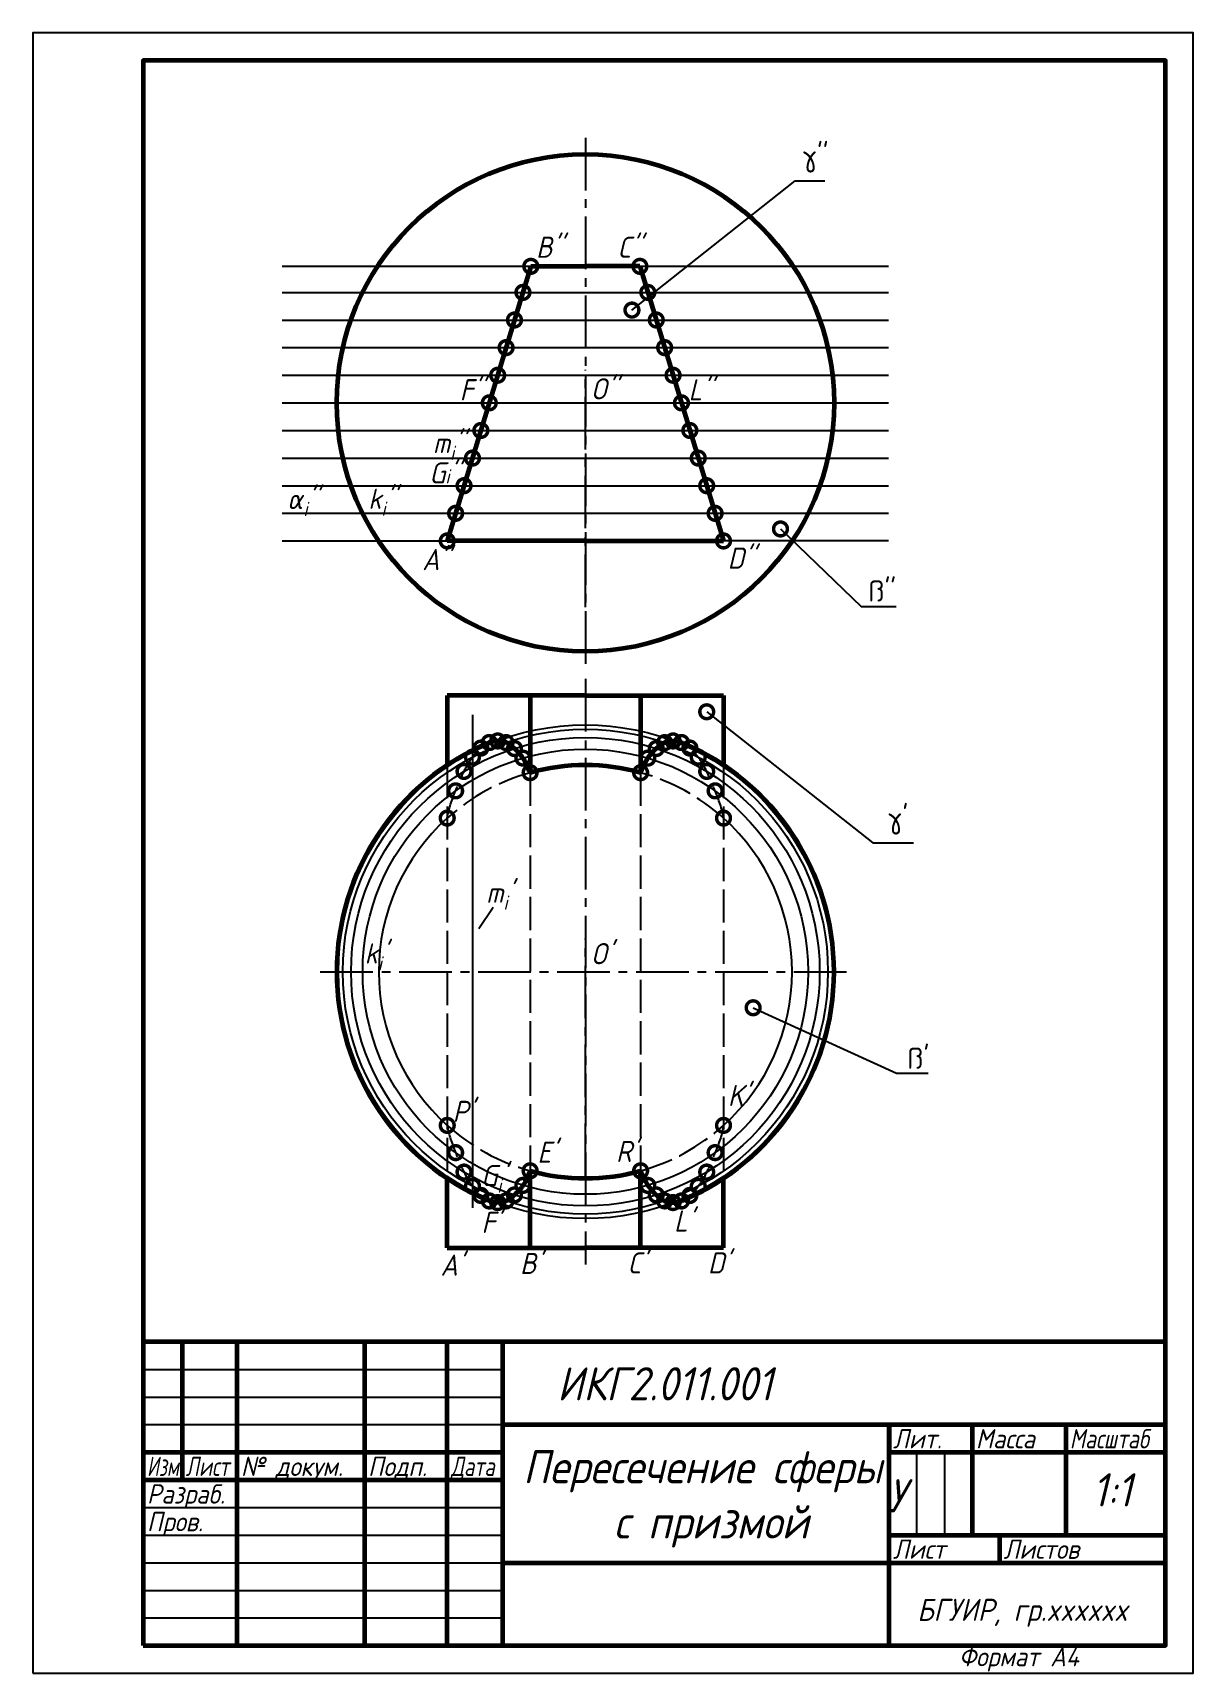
# Model space of a CAD drawing. Header units: millimetres. Extents: x 0 to 210, y 0 to 297.
import ezdxf

# ---------------------------------------------------------------- set-up
doc = ezdxf.new("R2010")
doc.units = ezdxf.units.MM
doc.header["$LTSCALE"] = 0.5
doc.linetypes.add('ACAD_ISO02W100', pattern=[15, 12, -3])
doc.linetypes.add('осевая2', pattern=[28.575, 19.05, -3.175, 3.175, -3.175])
doc.layers.get('0').update_dxf_attribs({"lineweight": 60})
doc.layers.get('Defpoints').update_dxf_attribs({"color": 5})
doc.layers.add('1-оси', color=1, linetype='осевая2')
doc.layers.add('3-размеры', color=6, linetype='Continuous')
doc.layers.add('2-штриховка', color=7, linetype='ACAD_ISO02W100', true_color=0x00c7c7)
doc.layers.add('4-текст', color=7, linetype='Continuous', true_color=0x00ad00)
doc.styles.get("Standard").update_dxf_attribs({"font": 'isocpeui.ttf', "width": 0.9})
doc.dimstyles.new('Standart', dxfattribs={"dimtxt": 5, "dimasz": 5, "dimexe": 2, "dimexo": 0, "dimgap": 1, "dimtad": 1, "dimtoh": 1, "dimdec": 0, "dimtxsty": 'Standard', "dimcen": 2.5, "dimadec": 0, "dimazin": 0, "dimtfac": 1, "dimtdec": 0, "dimtmove": 0, "dimatfit": 3, "dimldrblk": 'DOTSMALL', "dimfxl": 1, "dimarcsym": 0})

# ---------------------------------------------------------------- blocks, each defined once
blk = doc.blocks.new('_DotSmall')
at = {"color": 0, "linetype": 'ByBlock', "const_width": 0.5}
blk.add_lwpolyline([(-0.0625, 0, 1), (0.0625, 0, 1)], format="xyb", close=True, dxfattribs=at)

msp = doc.modelspace()

# ---------------------------------------------------------------- linework, layer by layer
for p, q in [((90.13, 254.72), (75, 205)), ((90.13, 254.72), (100, 254.72)), ((109.87, 254.72), (100, 254.72)), ((109.87, 254.72), (125, 205)), ((100, 205), (75, 205)), ((100, 205), (100, 205)), ((100, 205), (125, 205)), ((100, 177), (75, 177)), ((75, 177), (75, 164.42)), ((100, 177), (90, 177)), ((90, 177), (90, 163.04)), ((100, 177), (125, 177)), ((110, 177), (110, 163.04)), ((125, 177), (125, 164.42)), ((75, 77), (75, 89.58)), ((90, 77), (90, 90.96)), ((110, 77), (110, 90.96)), ((125, 77), (125, 89.58)), ((75, 77), (100, 77)), ((125, 77), (100, 77)), ((155, 45), (155, 40))]:
    msp.add_line(p, q)
at = {"lineweight": 60}
for p, q in [((205, 60), (20, 60)), ((27, 60), (27, 35)), ((37, 5), (37, 60)), ((60, 60), (60, 5)), ((75, 5), (75, 60)), ((85, 60), (85, 5)), ((85, 45), (205, 45)), ((155, 5), (155, 45)), ((170, 45), (170, 25)), ((187, 25), (187, 45)), ((20, 40), (85, 40)), ((155, 40), (205, 40)), ((20, 35), (85, 35)), ((155, 25), (205, 25)), ((175, 20), (175, 25)), ((85, 20), (205, 20))]:
    msp.add_line(p, q, dxfattribs=at)
at = {"lineweight": -3}
for p, q in [((20, 55), (85, 55)), ((20, 50), (85, 50)), ((20, 45), (85, 45)), ((160, 25), (160, 40)), ((165, 40), (165, 25)), ((20, 30), (85, 30)), ((20, 25), (85, 25)), ((20, 20), (85, 20)), ((20, 15), (85, 15)), ((20, 10), (85, 10))]:
    msp.add_line(p, q, dxfattribs=at)
at = {"lineweight": 60}
msp.add_lwpolyline([(20, 5), (205, 5), (205, 292), (20, 292)], close=True, dxfattribs=at)
for centre, radius in [((100, 230), 45), ((100, 127), 0), ((100, 127), 0)]:
    msp.add_circle(centre, radius)
for radius, start, end in [(45, 112.7345, 247.2655), (45, 67.1146, 67.2655), (45, 292.8854, 67.1146), (37.4, 74.4916, 105.5084), (37.4, 254.4916, 285.5084), (45, 292.7345, 292.8854)]:
    msp.add_arc((100, 127), radius, start, end)
for points, start_tangent, end_tangent in [([(90, 163.04), (88.7, 165.68), (87.17, 167.41), (85.65, 168.49), (84.13, 168.79), (82.61, 168.5)], (-0.403508, 0.914976), (-0.94077, -0.339045)), ([(110, 163.04), (111.3, 165.68), (112.83, 167.41), (114.35, 168.49), (115.87, 168.79), (117.39, 168.5)], (0.403508, 0.914976), (0.94077, -0.339045)), ([(90, 90.96), (88.7, 88.32), (87.17, 86.59), (85.65, 85.51), (84.13, 85.21), (82.61, 85.5)], (-0.403508, -0.914976), (-0.94077, 0.339045)), ([(110, 90.96), (111.3, 88.32), (112.83, 86.59), (114.35, 85.51), (115.87, 85.21), (117.39, 85.5)], (0.403508, -0.914976), (0.94077, 0.339045))]:
    msp.add_spline(points, degree=3, dxfattribs=dict(start_tangent=start_tangent, end_tangent=end_tangent))
at = {"layer": '1-оси'}
for p, q in [((100, 278), (100, 181.94)), ((100, 193), (100, 236)), ((51.92, 230), (147.97, 230)), ((100, 180.01), (100, 74.02)), ((100, 90), (100, 133)), ((52.03, 127), (147.96, 127))]:
    msp.add_line(p, q, dxfattribs=at)
at = {"layer": '2-штриховка'}
for p, q in [((75, 164.42), (75, 89.58)), ((125, 164.42), (125, 89.58)), ((90, 163.04), (90, 90.96)), ((110, 163.04), (110, 90.96))]:
    msp.add_line(p, q, dxfattribs=at)
for start, end in [(105.5084, 131.9475), (48.0525, 74.4916), (228.0525, 254.4916), (285.5084, 311.9475)]:
    msp.add_arc((100, 127), 37.4, start, end, dxfattribs=at)
for points, start_tangent, end_tangent in [([(75, 154.82), (76.52, 159.75), (78.04, 163.27), (79.57, 165.85), (81.09, 167.5), (82.61, 168.5)], (0.142931, 0.989733), (0.936537, 0.350569)), ([(125, 154.82), (123.48, 159.75), (121.96, 163.27), (120.43, 165.85), (118.91, 167.5), (117.39, 168.5)], (-0.142931, 0.989733), (-0.936537, 0.350569)), ([(75, 99.18), (76.52, 94.25), (78.04, 90.73), (79.57, 88.15), (81.09, 86.5), (82.61, 85.5)], (0.142931, -0.989733), (0.936537, -0.350569)), ([(125, 99.18), (123.48, 94.25), (121.96, 90.73), (120.43, 88.15), (118.91, 86.5), (117.39, 85.5)], (-0.142931, -0.989733), (-0.936537, -0.350569))]:
    msp.add_spline(points, degree=3, dxfattribs=dict(at, start_tangent=start_tangent, end_tangent=end_tangent))
at = {"layer": 'Defpoints'}
for p, q in [((45.12, 254.72), (154.88, 254.72)), ((45.12, 250), (154.88, 250)), ((45.12, 245), (154.88, 245)), ((45.12, 240), (154.88, 240)), ((45.12, 235), (154.88, 235)), ((45.12, 230), (154.88, 230)), ((45.12, 225), (154.88, 225)), ((45.12, 220), (154.88, 220)), ((45.12, 215), (154.88, 215)), ((45.12, 210), (154.88, 210)), ((45.12, 205), (90, 205)), ((154.88, 205), (110, 205)), ((79.57, 173.54), (79.57, 84.24)), ((83.34, 138.63), (80.74, 134.79))]:
    msp.add_line(p, q, dxfattribs=at)
msp.add_lwpolyline([(0, 0), (210, 0), (210, 297), (0, 297)], close=True, dxfattribs=at)
for radius in [44.7, 43.9, 42.4, 40.3]:
    msp.add_circle((100, 127), radius, dxfattribs=at)
for start, end in [(74.4916, 105.5084), (131.9475, 228.0525), (311.9475, 48.0525), (254.4916, 285.5084)]:
    msp.add_arc((100, 127), 37.4, start, end, dxfattribs=at)

# ---------------------------------------------------------------- block references
at = {"yscale": 5, "zscale": 5}
for p, xscale, rotation in [((90.13, 254.72), 5.000000000000008, 115.0560698209881), ((109.87, 254.72), 5.000000000000009, 115.0560698209881), ((88.7, 250), 5.000000000000009, 115.0560698209881), ((111.3, 250), 5.000000000000009, 115.0560698209881), ((87.17, 245), 5.000000000000009, 115.0560698209881), ((112.83, 245), 5.000000000000009, 115.0560698209881), ((85.65, 240), 5.000000000000009, 115.0560698209881), ((114.35, 240), 5.000000000000009, 115.0560698209881), ((84.13, 235), 5.000000000000009, 115.0560698209881), ((115.87, 235), 5.000000000000009, 115.0560698209881), ((82.61, 230), 5.000000000000009, 115.0560698209881), ((117.39, 230), 5.000000000000009, 115.0560698209881), ((81.09, 225), 5.000000000000009, 115.0560698209881), ((118.91, 225), 5.000000000000009, 115.0560698209881), ((79.57, 220), 5.000000000000009, 115.0560698209881), ((120.43, 220), 5.000000000000009, 115.0560698209881), ((78.04, 215), 5.000000000000009, 115.0560698209881), ((121.96, 215), 5.000000000000009, 115.0560698209881), ((76.52, 210), 5.000000000000009, 115.0560698209881), ((123.48, 210), 5.000000000000009, 115.0560698209881), ((75, 205), 5.000000000000009, 115.0560698209881), ((125, 205), 5.000000000000009, 115.0560698209881), ((81.09, 167.5), 5.00000000000001, 115.0560698209881), ((82.61, 168.5), 5.00000000000001, 115.0560698209881), ((84.13, 168.79), 5.00000000000001, 115.0560698209881), ((85.65, 168.49), 5.00000000000001, 115.0560698209881), ((87.17, 167.41), 5.00000000000001, 115.0560698209881), ((112.83, 167.41), -5.000000000000014, 244.9439301790117), ((114.35, 168.49), -5.000000000000014, 244.9439301790117), ((115.87, 168.79), -5.000000000000014, 244.9439301790117), ((117.39, 168.5), -5.000000000000014, 244.9439301790117), ((118.91, 167.5), -5.000000000000014, 244.9439301790117), ((79.57, 165.85), 5.000000000000009, 115.0560698209881), ((88.7, 165.68), 5.000000000000002, 115.0560698209881), ((111.3, 165.68), -5.000000000000007, 244.9439301790117), ((120.43, 165.85), -5.000000000000014, 244.9439301790117), ((78.04, 163.27), 5.000000000000009, 115.0560698209881), ((90, 163.04), 5.000000000000008, 115.0560698209881), ((110, 163.04), -5.000000000000013, 244.9439301790117), ((121.96, 163.27), -5.000000000000014, 244.9439301790117), ((76.52, 159.75), 5.000000000000009, 115.0560698209881), ((123.48, 159.75), -5.000000000000014, 244.9439301790117), ((75, 154.82), 5.000000000000009, 115.0560698209881), ((125, 154.82), -5.000000000000014, 244.9439301790117), ((75, 99.18), -5.000000000000007, 64.94393017901193), ((125, 99.18), 5.000000000000016, 295.0560698209883), ((76.52, 94.25), -5.000000000000007, 64.94393017901193), ((123.48, 94.25), 5.000000000000016, 295.0560698209883), ((78.04, 90.73), -5.000000000000007, 64.94393017901193), ((90, 90.96), -5.000000000000007, 64.94393017901193), ((110, 90.96), 5.000000000000016, 295.0560698209883), ((121.96, 90.73), 5.000000000000016, 295.0560698209883), ((79.57, 88.15), -5.000000000000007, 64.94393017901193), ((88.7, 88.32), -5.000000000000008, 64.94393017901193), ((111.3, 88.32), 5.000000000000014, 295.0560698209883), ((120.43, 88.15), 5.000000000000016, 295.0560698209883), ((81.09, 86.5), -5.000000000000007, 64.94393017901193), ((82.61, 85.5), -5.000000000000007, 64.94393017901193), ((84.13, 85.21), -5.000000000000007, 64.94393017901193), ((85.65, 85.51), -5.000000000000007, 64.94393017901193), ((87.17, 86.59), -5.000000000000007, 64.94393017901193), ((112.83, 86.59), 5.000000000000016, 295.0560698209883), ((114.35, 85.51), 5.000000000000016, 295.0560698209883), ((115.87, 85.21), 5.000000000000016, 295.0560698209883), ((117.39, 85.5), 5.000000000000016, 295.0560698209883), ((118.91, 86.5), 5.000000000000016, 295.0560698209883)]:
    msp.add_blockref('_DotSmall', p, dxfattribs=dict(at, xscale=xscale, rotation=rotation))

# ---------------------------------------------------------------- texts
at = {"lineweight": -3, "width": 0.9}
msp.add_text('Формат А4', height=3.5, dxfattribs=at).set_placement((167.6, 1.25))
at = {"layer": '3-размеры', "color": 7, "attachment_point": 1}
for s, insert, char_height, width in [("\\FISOCPEUR;\\W0.9000000000;\\T1.0000000000;\\o\\lγ''", (139.19, 276.69), 3.8333, 7.0725), ("B''", (91.08, 260.1), 3.833, 5.7383), ("C''", (105.78, 260.1), 3.833, 5.7383), ("F''", (77.26, 234.28), 3.833, 5.7383), ("O''", (100.95, 234.46), 3.833, 5.7383), ("L''", (118.67, 234.29), 3.833, 5.7383), ("\\A1;{\\H0.95833x;m\\H0.7x;\\S^ i;}''", (72.43, 224.67), 3.8333, 5.3459), ("G{\\A1;\\H0.67083x;\\S^ i;}''", (71.75, 219.24), 3.8333, 5.7383), ("\\A1;{\\H0.95833x;α\\H0.7x;\\S^ i;}''", (46.04, 214.51), 3.8333, 5.3459), ("\\A1;{\\H0.95833x;k\\H0.7x;\\S^ i;}''", (60.72, 214.55), 3.8333, 5.3459), ("A''", (70.47, 203.54), 3.833, 5.7383), ("D''", (125.75, 203.81), 3.833, 5.7383), ("\\FISOCPEUR;\\W0.9000000000;\\T1.0000000000;\\o\\lß''", (151.19, 197.85), 3.8333, 6.9), ("{\\Fisocpeur|c204;γ'}", (154.64, 156.83), 3.8333, 7.0725), ("\\A1;{\\H0.9583x;m\\H0.7x;\\S^ i;}'", (82.07, 143.24), 3.8333, 5.3459), ("\\A1;{\\H0.9583x;k\\H0.7x;\\S^ i;}'", (60.06, 132.23), 3.8333, 5.3459), ("O'", (100.96, 132.19), 3.833, 5.7383), ("{\\Fisocpeur|c204;ß'}", (158.24, 113.25), 3.8333, 6.9), ("K'", (125.8, 106.52), 3.833, 5.7383), ("P'", (75.98, 103.63), 3.833, 5.7383), ("E'", (91.32, 96.24), 3.833, 5.7383), ("R'", (105.55, 96.39), 3.833, 5.7383), ("\\A1;G{\\H0.6708x;\\S^ i;}'", (81.13, 92), 3.8333, 5.7383), ("F'", (81.2, 83.53), 3.833, 5.7383), ("L'", (116.05, 83.79), 3.833, 5.7383), ("A'", (73.79, 75.8), 3.833, 5.7383), ("B'", (88.18, 76.09), 3.833, 5.7383), ("C'", (107.61, 76.2), 3.833, 5.7383), ("D'", (122.18, 76.2), 3.833, 5.7383)]:
    msp.add_mtext(s, dxfattribs=dict(at, insert=insert, char_height=char_height, width=width))
at = {"layer": '4-текст', "color": 7, "width": 0.9}
for s, height, p in [('ИКГ2.011.001', 6, (94.9, 49.4)), ('1:1', 6, (191.76, 30.2)), ('У', 6, (154.7, 29.12)), ('БГУИР, гр.xxxxxx', 4, (160.06, 9.47))]:
    msp.add_text(s, height=height, dxfattribs=at).set_placement(p)
at = {"layer": '4-текст', "lineweight": -3}
for s, width, p in [('Лит.', 0.9, (155.67, 40.7)), ('Масса', 0.9, (170.67, 40.7)), ('Масштаб', 0.8, (187.67, 40.7)), ('Изм.', 0.7, (20.67, 35.7)), ('Лист', 0.75, (27.67, 35.7)), ('№ докум.', 0.9, (37.67, 35.7)), ('Подп.', 0.9, (60.67, 35.7)), ('Дата', 0.75, (75.67, 35.7)), ('Разраб.', 0.9, (20.67, 30.7)), ('Пров.', 0.9, (20.67, 25.7)), ('Лист', 0.9, (155.67, 20.7)), ('Листов', 0.9, (175.67, 20.7))]:
    msp.add_text(s, height=3.5, dxfattribs=dict(at, width=width)).set_placement(p)
at = {"layer": '4-текст', "color": 7, "insert": (87.75, 40.38), "char_height": 6, "width": 68.7953, "attachment_point": 1}
msp.add_mtext('\\pi0.98105;Пересечение сферы \\P\\pi17.429;с призмой', dxfattribs=at)

# ---------------------------------------------------------------- leaders
at = {"layer": 'Defpoints'}
for points in [[(108.43, 246.8), (137.98, 270.18), (143.34, 270.18)], [(135.31, 207.17), (149.94, 193.14), (156.27, 193.14)], [(121.96, 174.07), (152.01, 150.36), (159.37, 150.36)], [(130.36, 120.48), (156.32, 108.62), (162.04, 108.62)]]:
    msp.add_leader(points, dimstyle='Standart', override={"dimgap": 1, "dimtad": 0}, dxfattribs=at)

doc.saveas('drawing.dxf')
